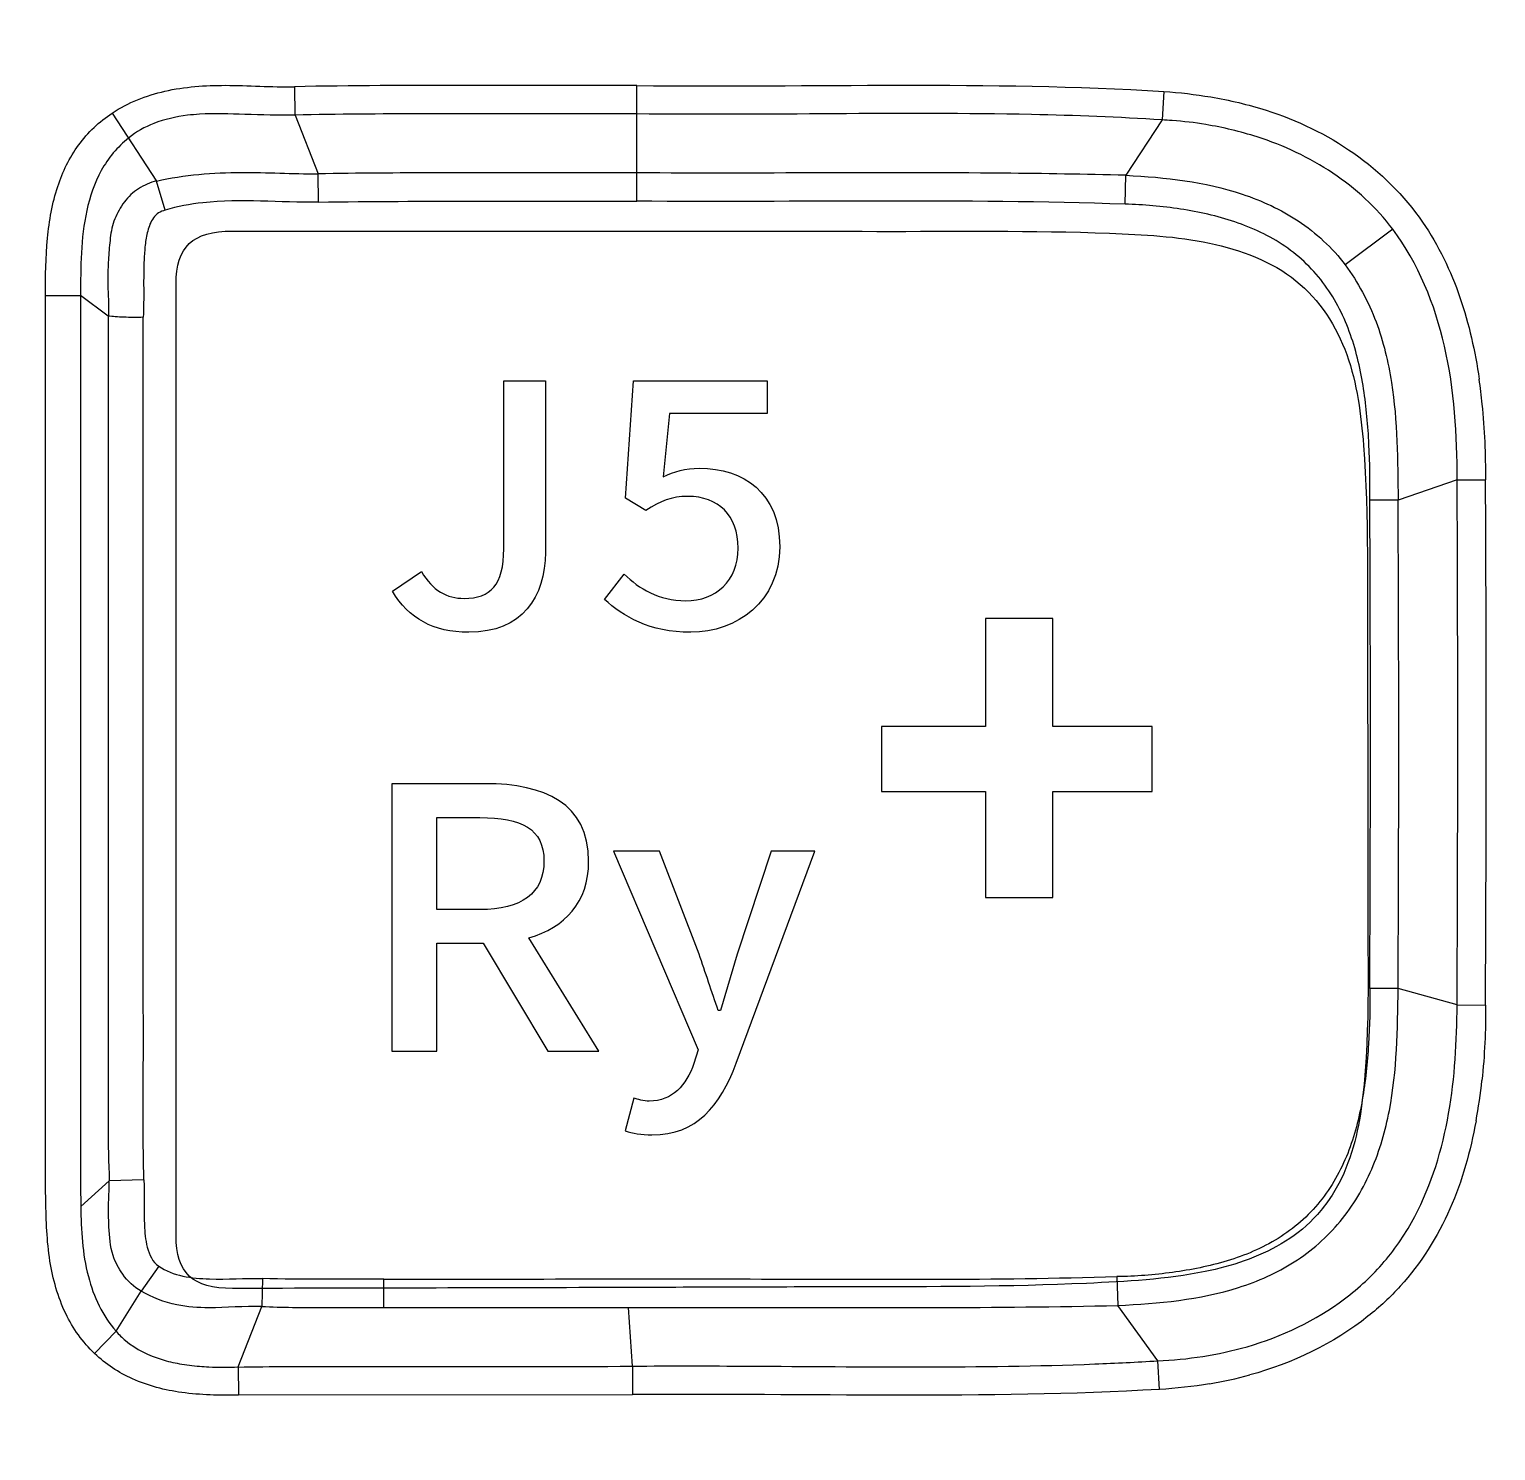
# Model space of a CAD drawing. Header units: millimetres. Extents: x 4086 to 8300, y 123 to 1549.
# Drawn here: x 7001.1 to 7014.09, y 1008.18 to 1020.78 of the extents above; entities that cross this region are included whole.
import ezdxf

# ---------------------------------------------------------------- set-up
doc = ezdxf.new("R2010")
doc.units = ezdxf.units.MM
for name, color, linetype in [('00_COMPONENTS', 7, 'Continuous'), ('layer 1', 7, 'Continuous'), ('layer 4', 7, 'Continuous')]:
    doc.layers.add(name, color=color, linetype=linetype)

msp = doc.modelspace()

# ---------------------------------------------------------------- linework, layer by layer
at = {"layer": '00_COMPONENTS', "linetype": 'Continuous'}
for p, q in [((7003.445, 1020.27), (7003.449, 1020.019)), ((7006.478, 1020.029), (7006.479, 1020.28)), ((7011.147, 1020.228), (7011.132, 1019.975)), ((7001.83, 1020.036), (7002.222, 1019.434)), ((7003.45, 1020.018), (7003.653, 1019.498)), ((7006.478, 1019.506), (7006.478, 1020.029)), ((7011.132, 1019.975), (7010.812, 1019.485)), ((7002.299, 1019.176), (7002.222, 1019.434)), ((7003.657, 1019.247), (7003.654, 1019.498)), ((7006.477, 1019.255), (7006.478, 1019.506)), ((7010.804, 1019.229), (7010.812, 1019.485)), ((7013.176, 1019.007), (7012.755, 1018.69)), ((7001.238, 1018.42), (7001.55, 1018.42)), ((7001.794, 1018.236), (7001.55, 1018.42)), ((7013.746, 1016.786), (7013.224, 1016.607)), ((7013.747, 1016.786), (7013.998, 1016.787)), ((7013.224, 1016.607), (7012.972, 1016.606)), ((7013.224, 1012.277), (7012.972, 1012.279)), ((7013.746, 1012.133), (7013.224, 1012.277)), ((7013.746, 1012.133), (7013.997, 1012.131)), ((7001.551, 1010.345), (7001.803, 1010.574)), ((7002.11, 1010.583), (7001.803, 1010.574)), ((7002.242, 1009.818), (7002.087, 1009.597)), ((7003.16, 1009.707), (7003.154, 1009.46)), ((7004.235, 1009.452), (7004.235, 1009.703)), ((7010.732, 1009.725), (7010.74, 1009.469)), ((7001.864, 1009.241), (7002.087, 1009.597)), ((7002.945, 1008.924), (7003.154, 1009.46)), ((7006.439, 1008.932), (7006.404, 1009.452)), ((7011.093, 1008.978), (7010.74, 1009.469)), ((7001.674, 1009.043), (7001.864, 1009.241)), ((7002.945, 1008.924), (7002.949, 1008.674)), ((7006.439, 1008.932), (7006.441, 1008.68)), ((7011.108, 1008.725), (7011.093, 1008.978)), ((7006.441, 1008.678), (7002.949, 1008.674))]:
    msp.add_line(p, q, dxfattribs=at)
for centre, radius, start, end in [((7010.969, 1016.545), 3.434, 85.7898, 87.2922), ((7010.976, 1016.618), 3.361, 80.701, 85.8046), ((7011.014, 1016.837), 3.138, 72.1986, 80.7495), ((7008.602, 1016.898), 5.396, 5.941, 8.3094), ((7008.117, 1016.854), 5.883, 359.3484, 5.8753), ((6578.43, 1014.55), 435.322, 359.68181, 0.29428), ((6585.384, 1014.534), 428.62, 359.67875, 0.30116), ((6609.145, 1014.472), 403.833, 359.68877, 0.30271), ((6616.039, 1014.453), 397.19, 359.68607, 0.31066), ((7009.114, 1011.986), 4.88, 349.6071, 353.8567), ((7005.304, 1519.961), 510.51, 269.88002, 270.12343), ((7009.563, 1034.259), 25.327, 272.2025, 273.4635), ((7010.964, 1012.295), 3.569, 279.4961, 285.3499)]:
    msp.add_arc(centre, radius, start, end, dxfattribs=at)
at = {"layer": '00_COMPONENTS', "color": 7, "linetype": 'Continuous'}
msp.add_open_spline([(6896.534, 959.912), (6900.632, 959.912), (6908.829, 959.912), (6921.124, 959.912), (6933.42, 959.912), (6945.715, 959.912), (6958.011, 959.912), (6968.257, 959.912), (6976.454, 959.912), (6982.602, 959.912), (6988.75, 959.912), (6994.896, 959.911), (7001.047, 959.916), (7006.169, 959.924), (7010.262, 959.995), (7013.33, 960.166), (7016.373, 960.607), (7019.316, 961.625), (7021.287, 963.36), (7022.38, 965.093), (7023.177, 966.989), (7023.749, 969.501), (7024.017, 972.564), (7024.091, 975.633), (7024.124, 978.706), (7024.148, 981.781), (7024.163, 985.884), (7024.163, 991.009), (7024.163, 999.205), (7024.163, 1009.448), (7024.163, 1021.743), (7024.163, 1034.038), (7024.163, 1046.334), (7024.163, 1058.629), (7024.163, 1068.871), (7024.163, 1077.069), (7024.163, 1082.195), (7024.148, 1086.298), (7024.123, 1089.37), (7024.091, 1092.442), (7024.016, 1095.513), (7023.749, 1098.58), (7023.065, 1101.589), (7021.682, 1104.381), (7019.314, 1106.445), (7016.387, 1107.468), (7013.342, 1107.911), (7010.265, 1108.082), (7006.166, 1108.153), (7001.045, 1108.16), (6994.897, 1108.165), (6988.75, 1108.164), (6982.602, 1108.165), (6976.454, 1108.165), (6968.257, 1108.165), (6958.011, 1108.165), (6945.715, 1108.165), (6933.42, 1108.165), (6921.124, 1108.165), (6908.829, 1108.165), (6900.632, 1108.165), (6896.534, 1108.165)], degree=3, knots=[0, 0, 0, 0, 0.031258, 0.062515, 0.093773, 0.12503, 0.156288, 0.187546, 0.203174, 0.218804, 0.234431, 0.250064, 0.265681, 0.281339, 0.289127, 0.296905, 0.304752, 0.31255, 0.3203, 0.3242, 0.328112, 0.335929, 0.343723, 0.351535, 0.359344, 0.367155, 0.374992, 0.390635, 0.406242, 0.437497, 0.468755, 0.500012, 0.53127, 0.562527, 0.593784, 0.609382, 0.625053, 0.632872, 0.640675, 0.648485, 0.656303, 0.664103, 0.671927, 0.679731, 0.68745, 0.6952, 0.703045, 0.71088, 0.718683, 0.734311, 0.749937, 0.765568, 0.781197, 0.796825, 0.812455, 0.843712, 0.87497, 0.906227, 0.937485, 0.968742, 1, 1, 1, 1], dxfattribs=at)
at = {"layer": '00_COMPONENTS', "linetype": 'Continuous'}
for points in [[(7006.479, 1020.28), (7008.035, 1020.262), (7009.594, 1020.324), (7011.147, 1020.228)], [(7001.83, 1020.036), (7001.97, 1020.129), (7002.132, 1020.193), (7002.296, 1020.23)], [(7002.296, 1020.23), (7002.471, 1020.27), (7002.653, 1020.282), (7002.832, 1020.282)], [(7002.832, 1020.282), (7003.036, 1020.281), (7003.241, 1020.266), (7003.445, 1020.27)], [(7006.479, 1020.28), (7005.467, 1020.277), (7004.456, 1020.289), (7003.445, 1020.27)], [(7011.147, 1020.228), (7011.287, 1020.218), (7011.426, 1020.202), (7011.564, 1020.179)], [(7011.564, 1020.179), (7011.729, 1020.151), (7011.894, 1020.112), (7012.054, 1020.061)], [(7002.199, 1019.944), (7002.118, 1019.913), (7002.041, 1019.87), (7001.974, 1019.815)], [(7001.256, 1018.927), (7001.271, 1019.082), (7001.298, 1019.238), (7001.347, 1019.386)], [(7003.657, 1019.247), (7004.597, 1019.261), (7005.537, 1019.252), (7006.477, 1019.255)], [(7010.804, 1019.229), (7009.362, 1019.277), (7007.919, 1019.245), (7006.477, 1019.255)], [(7001.238, 1018.42), (7001.238, 1018.589), (7001.24, 1018.758), (7001.256, 1018.927)], [(7013.999, 1012.131), (7014, 1011.908), (7013.99, 1011.685), (7013.966, 1011.464)], [(7001.418, 1009.397), (7001.348, 1009.543), (7001.303, 1009.703), (7001.278, 1009.863)], [(7004.235, 1009.703), (7003.877, 1009.704), (7003.518, 1009.698), (7003.16, 1009.707)], [(7001.674, 1009.043), (7001.568, 1009.142), (7001.482, 1009.266), (7001.418, 1009.397)], [(7002.009, 1008.819), (7001.887, 1008.874), (7001.771, 1008.949), (7001.674, 1009.043)], [(7011.093, 1008.978), (7011.36, 1008.99), (7011.628, 1009.03), (7011.885, 1009.104)], [(7002.271, 1008.99), (7002.321, 1008.974), (7002.373, 1008.962), (7002.425, 1008.953)], [(7002.425, 1008.953), (7002.484, 1008.942), (7002.544, 1008.935), (7002.603, 1008.93)], [(7002.446, 1008.698), (7002.297, 1008.718), (7002.147, 1008.757), (7002.009, 1008.819)], [(7011.553, 1008.775), (7011.406, 1008.75), (7011.257, 1008.734), (7011.108, 1008.725)], [(7002.949, 1008.674), (7002.781, 1008.672), (7002.612, 1008.675), (7002.446, 1008.698)], [(7011.108, 1008.725), (7009.554, 1008.637), (7007.996, 1008.691), (7006.441, 1008.68)]]:
    msp.add_open_spline(points, degree=3, dxfattribs=at)
for points, knots in [([(7012.054, 1020.061), (7012.328, 1019.973), (7012.857, 1019.722), (7013.277, 1019.306), (7013.44, 1019.069)], [0, 0, 0, 0, 0.500209, 1, 1, 1, 1]), ([(7001.347, 1019.386), (7001.39, 1019.516), (7001.511, 1019.767), (7001.715, 1019.961), (7001.83, 1020.036)], [0, 0, 0, 0, 0.500149, 1, 1, 1, 1]), ([(7002.602, 1020.026), (7002.567, 1020.024), (7002.43, 1020.011), (7002.294, 1019.981), (7002.199, 1019.944)], [0, 0, 0, 0, 0.25885, 1, 1, 1, 1]), ([(7003.449, 1020.019), (7003.302, 1020.014), (7003.019, 1020.024), (7002.737, 1020.034), (7002.602, 1020.026)], [0, 0, 0, 0, 0.523395, 1, 1, 1, 1]), ([(7006.478, 1020.029), (7006.225, 1020.028), (7005.215, 1020.028), (7004.206, 1020.033), (7003.45, 1020.019)], [0, 0, 0, 0, 0.25072, 1, 1, 1, 1]), ([(7011.132, 1019.975), (7010.747, 1020), (7009.196, 1020.059), (7007.644, 1020.014), (7006.478, 1020.029)], [0, 0, 0, 0, 0.248447, 1, 1, 1, 1]), ([(7001.974, 1019.815), (7001.876, 1019.736), (7001.71, 1019.537), (7001.552, 1019.053), (7001.548, 1018.671), (7001.55, 1018.42)], [0, 0, 0, 0, 0.249623, 0.499856, 1, 1, 1, 1]), ([(7013.176, 1019.007), (7013.03, 1019.2), (7012.661, 1019.539), (7012.21, 1019.749), (7011.974, 1019.825)], [0, 0, 0, 0, 0.494409, 1, 1, 1, 1]), ([(7002.222, 1019.434), (7002.193, 1019.429), (7002.139, 1019.408), (7002.062, 1019.367), (7001.992, 1019.316), (7001.935, 1019.249), (7001.889, 1019.176), (7001.85, 1019.099), (7001.824, 1019.015), (7001.808, 1018.901), (7001.796, 1018.757), (7001.788, 1018.583), (7001.794, 1018.41), (7001.8, 1018.294), (7001.794, 1018.237)], [0, 0, 0, 0, 0.062458, 0.125373, 0.187454, 0.249591, 0.31233, 0.374821, 0.436961, 0.499547, 0.624908, 0.749802, 0.875042, 1, 1, 1, 1]), ([(7002.222, 1019.434), (7002.468, 1019.489), (7002.95, 1019.528), (7003.427, 1019.497), (7003.653, 1019.498)], [0, 0, 0, 0, 0.527268, 1, 1, 1, 1]), ([(7006.478, 1019.506), (7006.243, 1019.505), (7005.302, 1019.506), (7004.36, 1019.509), (7003.654, 1019.498)], [0, 0, 0, 0, 0.249376, 1, 1, 1, 1]), ([(7010.812, 1019.485), (7010.45, 1019.494), (7009.005, 1019.517), (7007.56, 1019.5), (7006.478, 1019.506)], [0, 0, 0, 0, 0.250956, 1, 1, 1, 1]), ([(7010.812, 1019.485), (7011.159, 1019.467), (7011.697, 1019.407), (7012.359, 1019.102), (7012.641, 1018.842), (7012.755, 1018.69)], [0, 0, 0, 0, 0.481435, 0.736498, 1, 1, 1, 1]), ([(7003.657, 1019.247), (7003.316, 1019.241), (7002.859, 1019.291), (7002.408, 1019.209), (7002.299, 1019.176)], [0, 0, 0, 0, 0.750634, 1, 1, 1, 1]), ([(7002.299, 1019.176), (7002.279, 1019.17), (7002.238, 1019.155), (7002.191, 1019.109), (7002.163, 1019.052), (7002.136, 1018.971), (7002.12, 1018.865), (7002.108, 1018.695), (7002.108, 1018.482), (7002.109, 1018.311), (7002.104, 1018.226)], [0, 0, 0, 0, 0.062605, 0.124497, 0.187052, 0.249362, 0.374587, 0.499714, 0.749523, 1, 1, 1, 1]), ([(7012.972, 1016.606), (7012.976, 1016.77), (7012.971, 1017.1), (7012.928, 1017.593), (7012.821, 1018.078), (7012.598, 1018.527), (7012.236, 1018.879), (7011.781, 1019.089), (7011.297, 1019.196), (7010.968, 1019.225), (7010.804, 1019.229)], [0, 0, 0, 0, 0.124961, 0.250026, 0.375078, 0.500074, 0.625055, 0.750064, 0.875032, 1, 1, 1, 1]), ([(7013.44, 1019.069), (7013.581, 1018.864), (7013.799, 1018.411), (7013.906, 1017.923), (7013.942, 1017.678)], [0, 0, 0, 0, 0.500064, 1, 1, 1, 1]), ([(7013.747, 1016.786), (7013.746, 1017.183), (7013.702, 1017.96), (7013.403, 1018.705), (7013.176, 1019.007)], [0, 0, 0, 0, 0.512578, 1, 1, 1, 1]), ([(7012.755, 1018.69), (7012.869, 1018.537), (7013.048, 1018.199), (7013.218, 1017.491), (7013.219, 1016.955), (7013.224, 1016.607)], [0, 0, 0, 0, 0.264083, 0.519233, 1, 1, 1, 1]), ([(7001.278, 1009.863), (7001.25, 1010.04), (7001.238, 1010.399), (7001.237, 1011.111), (7001.238, 1012.002), (7001.238, 1013.071), (7001.238, 1014.141), (7001.238, 1015.211), (7001.238, 1016.637), (7001.238, 1017.707), (7001.238, 1018.42)], [0, 0, 0, 0, 0.06299, 0.125244, 0.249991, 0.374982, 0.499983, 0.624987, 0.749991, 1, 1, 1, 1]), ([(7001.549, 1018.42), (7001.549, 1017.073), (7001.55, 1015.051), (7001.548, 1012.693), (7001.551, 1011.349), (7001.547, 1010.678), (7001.551, 1010.345)], [0, 0, 0, 0, 0.500658, 0.750965, 0.876088, 1, 1, 1, 1]), ([(7001.793, 1018.237), (7001.793, 1017.599), (7001.793, 1016.325), (7001.793, 1014.732), (7001.793, 1013.457), (7001.792, 1012.501), (7001.797, 1011.54), (7001.789, 1010.897), (7001.804, 1010.574)], [0, 0, 0, 0, 0.249481, 0.498968, 0.62371, 0.748487, 0.873292, 1, 1, 1, 1]), ([(7002.104, 1018.226), (7002.047, 1018.226), (7001.964, 1018.225), (7001.861, 1018.229), (7001.815, 1018.236), (7001.794, 1018.237)], [0, 0, 0, 0, 0.553281, 0.795907, 1, 1, 1, 1]), ([(7002.11, 1010.583), (7002.101, 1010.903), (7002.107, 1011.542), (7002.104, 1012.498), (7002.105, 1013.453), (7002.105, 1014.726), (7002.104, 1016.317), (7002.104, 1017.59), (7002.104, 1018.226)], [0, 0, 0, 0, 0.125615, 0.250604, 0.375517, 0.500428, 0.75021, 1, 1, 1, 1]), ([(7012.972, 1012.279), (7012.975, 1012.114), (7012.968, 1011.784), (7012.918, 1011.292), (7012.797, 1010.81), (7012.553, 1010.372), (7012.173, 1010.04), (7011.712, 1009.848), (7011.226, 1009.753), (7010.897, 1009.727), (7010.732, 1009.725)], [0, 0, 0, 0, 0.124955, 0.250014, 0.375079, 0.500047, 0.62503, 0.750066, 0.87504, 1, 1, 1, 1]), ([(7010.74, 1009.469), (7011.1, 1009.486), (7011.648, 1009.536), (7012.317, 1009.831), (7012.732, 1010.195), (7013.011, 1010.669), (7013.212, 1011.369), (7013.218, 1011.916), (7013.224, 1012.277)], [0, 0, 0, 0, 0.249564, 0.374714, 0.499795, 0.624895, 0.750064, 1, 1, 1, 1]), ([(7011.885, 1009.104), (7012.193, 1009.193), (7012.641, 1009.405), (7013.115, 1009.845), (7013.474, 1010.384), (7013.71, 1011.168), (7013.744, 1011.811), (7013.746, 1012.133)], [0, 0, 0, 0, 0.249587, 0.374886, 0.500144, 0.749949, 1, 1, 1, 1]), ([(7013.914, 1011.105), (7013.865, 1010.839), (7013.72, 1010.311), (7013.425, 1009.842), (7013.243, 1009.641)], [0, 0, 0, 0, 0.500171, 1, 1, 1, 1]), ([(7002.087, 1009.597), (7002.021, 1009.631), (7001.921, 1009.731), (7001.816, 1009.93), (7001.799, 1010.154), (7001.795, 1010.374), (7001.804, 1010.51), (7001.803, 1010.574)], [0, 0, 0, 0, 0.207157, 0.380409, 0.620713, 0.822072, 1, 1, 1, 1]), ([(7002.11, 1010.583), (7002.114, 1010.45), (7002.109, 1010.248), (7002.127, 1009.988), (7002.187, 1009.853), (7002.242, 1009.818)], [0, 0, 0, 0, 0.503038, 0.75437, 1, 1, 1, 1]), ([(7001.551, 1010.345), (7001.553, 1010.137), (7001.575, 1009.746), (7001.743, 1009.376), (7001.864, 1009.241)], [0, 0, 0, 0, 0.534354, 1, 1, 1, 1]), ([(7002.242, 1009.818), (7002.369, 1009.73), (7002.7, 1009.688), (7003.004, 1009.712), (7003.16, 1009.707)], [0, 0, 0, 0, 0.496576, 1, 1, 1, 1]), ([(7004.235, 1009.703), (7005.317, 1009.702), (7007.483, 1009.71), (7009.649, 1009.693), (7010.732, 1009.725)], [0, 0, 0, 0, 0.499683, 1, 1, 1, 1]), ([(7003.154, 1009.46), (7002.997, 1009.464), (7002.747, 1009.439), (7002.382, 1009.462), (7002.183, 1009.539), (7002.087, 1009.597)], [0, 0, 0, 0, 0.429659, 0.690363, 1, 1, 1, 1]), ([(7013.243, 1009.641), (7013.155, 1009.544), (7012.772, 1009.188), (7012.285, 1008.957), (7011.909, 1008.853)], [0, 0, 0, 0, 0.251058, 1, 1, 1, 1]), ([(7003.154, 1009.46), (7003.245, 1009.456), (7003.605, 1009.447), (7003.966, 1009.452), (7004.235, 1009.452)], [0, 0, 0, 0, 0.252541, 1, 1, 1, 1]), ([(7006.404, 1009.452), (7006.764, 1009.453), (7008.209, 1009.451), (7009.655, 1009.445), (7010.74, 1009.469)], [0, 0, 0, 0, 0.249246, 1, 1, 1, 1]), ([(7001.864, 1009.241), (7001.889, 1009.211), (7002.005, 1009.098), (7002.155, 1009.026), (7002.271, 1008.99)], [0, 0, 0, 0, 0.244019, 1, 1, 1, 1]), ([(7002.603, 1008.93), (7002.631, 1008.928), (7002.745, 1008.921), (7002.859, 1008.921), (7002.945, 1008.924)], [0, 0, 0, 0, 0.244319, 1, 1, 1, 1]), ([(7002.945, 1008.923), (7003.238, 1008.93), (7003.822, 1008.926), (7004.986, 1008.929), (7005.858, 1008.926), (7006.439, 1008.931)], [0, 0, 0, 0, 0.251387, 0.501242, 1, 1, 1, 1]), ([(7006.439, 1008.932), (7006.782, 1008.934), (7008.148, 1008.932), (7009.515, 1008.911), (7010.537, 1008.951)], [0, 0, 0, 0, 0.251207, 1, 1, 1, 1])]:
    msp.add_open_spline(points, degree=3, knots=knots, dxfattribs=at)
at = {"layer": 'layer 1', "color": 49}
msp.add_open_spline([(6982.065, 1106.132), (6982.065, 1106.132), (6982.065, 961.632), (6982.065, 961.632), (6982.065, 961.632), (6982.065, 961.632), (6988.219, 961.632), (6988.219, 961.632), (6988.219, 961.632), (6992.808, 961.632), (6997.396, 961.631), (7001.985, 961.639), (7001.985, 961.639), (7004.264, 961.643), (7006.542, 961.649), (7008.82, 961.697), (7008.82, 961.697), (7010.628, 961.736), (7012.443, 961.801), (7014.235, 962.06), (7014.235, 962.06), (7015.941, 962.307), (7017.943, 962.825), (7019.258, 963.998), (7019.258, 963.998), (7020.536, 965.138), (7021.24, 966.945), (7021.601, 968.579), (7021.601, 968.579), (7021.878, 969.83), (7021.993, 971.113), (7022.07, 972.39), (7022.07, 972.39), (7022.209, 974.696), (7022.224, 977.008), (7022.235, 979.319), (7022.235, 979.319), (7022.26, 984.39), (7022.265, 989.461), (7022.265, 994.533), (7022.265, 994.533), (7022.265, 994.533), (7022.265, 1073.231), (7022.265, 1073.231), (7022.265, 1073.231), (7022.265, 1078.303), (7022.26, 1083.374), (7022.235, 1088.445), (7022.235, 1088.445), (7022.224, 1090.756), (7022.209, 1093.068), (7022.07, 1095.374), (7022.07, 1095.374), (7021.993, 1096.651), (7021.878, 1097.934), (7021.601, 1099.185), (7021.601, 1099.185), (7021.24, 1100.819), (7020.536, 1102.626), (7019.258, 1103.766), (7019.258, 1103.766), (7017.943, 1104.939), (7015.941, 1105.457), (7014.235, 1105.704), (7014.235, 1105.704), (7013.342, 1105.833), (7012.441, 1105.906), (7011.541, 1105.96), (7011.541, 1105.96), (7009.183, 1106.101), (7006.819, 1106.111), (7004.458, 1106.118), (7004.458, 1106.118), (6999.045, 1106.133), (6993.632, 1106.132), (6988.219, 1106.132), (6988.219, 1106.132), (6988.219, 1106.132), (6982.065, 1106.132), (6982.065, 1106.132)], degree=3, knots=[0, 0, 0, 0, 0.047619, 0.047619, 0.047619, 0.047619, 0.095238, 0.095238, 0.095238, 0.095238, 0.142857, 0.142857, 0.142857, 0.142857, 0.190476, 0.190476, 0.190476, 0.190476, 0.238095, 0.238095, 0.238095, 0.238095, 0.285714, 0.285714, 0.285714, 0.285714, 0.333333, 0.333333, 0.333333, 0.333333, 0.380952, 0.380952, 0.380952, 0.380952, 0.428571, 0.428571, 0.428571, 0.428571, 0.47619, 0.47619, 0.47619, 0.47619, 0.52381, 0.52381, 0.52381, 0.52381, 0.571429, 0.571429, 0.571429, 0.571429, 0.619048, 0.619048, 0.619048, 0.619048, 0.666667, 0.666667, 0.666667, 0.666667, 0.714286, 0.714286, 0.714286, 0.714286, 0.761905, 0.761905, 0.761905, 0.761905, 0.809524, 0.809524, 0.809524, 0.809524, 0.857143, 0.857143, 0.857143, 0.857143, 0.904762, 0.904762, 0.904762, 0.904762, 1, 1, 1, 1], dxfattribs=at)
at = {"layer": 'layer 4'}
for points, knots in [([(7012.918, 1017.091), (7012.893, 1017.364), (7012.862, 1017.638), (7012.768, 1017.897), (7012.768, 1017.897), (7012.677, 1018.146), (7012.528, 1018.381), (7012.318, 1018.55), (7012.318, 1018.55), (7012.105, 1018.722), (7011.83, 1018.825), (7011.552, 1018.884), (7011.552, 1018.884), (7011.261, 1018.945), (7010.967, 1018.958), (7010.667, 1018.972), (7010.667, 1018.972), (7009.98, 1018.996), (7009.292, 1018.987), (7008.604, 1018.988), (7008.604, 1018.988), (7007.212, 1018.991), (7005.82, 1018.991), (7004.428, 1018.991), (7004.428, 1018.991), (7003.85, 1018.99), (7003.472, 1018.99), (7002.894, 1018.99), (7002.894, 1018.99), (7002.541, 1018.989), (7002.395, 1018.852), (7002.395, 1018.521), (7002.395, 1018.521), (7002.395, 1015.71), (7002.395, 1012.899), (7002.395, 1010.088), (7002.395, 1010.088), (7002.395, 1009.757), (7002.542, 1009.619), (7002.896, 1009.62), (7002.896, 1009.62), (7004.096, 1009.622), (7005.097, 1009.625), (7006.297, 1009.628), (7006.297, 1009.628), (7006.998, 1009.63), (7007.698, 1009.633), (7008.398, 1009.634), (7008.398, 1009.634), (7009.086, 1009.635), (7009.775, 1009.634), (7010.462, 1009.665), (7010.462, 1009.665), (7010.814, 1009.682), (7011.168, 1009.698), (7011.513, 1009.77), (7011.513, 1009.77), (7011.749, 1009.818), (7011.98, 1009.893), (7012.186, 1010.014), (7012.186, 1010.014), (7012.293, 1010.076), (7012.391, 1010.152), (7012.475, 1010.239), (7012.475, 1010.239), (7012.565, 1010.332), (7012.639, 1010.438), (7012.698, 1010.55), (7012.698, 1010.55), (7012.822, 1010.786), (7012.879, 1011.05), (7012.909, 1011.31), (7012.909, 1011.31), (7012.98, 1011.944), (7012.951, 1012.582), (7012.954, 1013.217), (7012.954, 1013.217), (7012.956, 1013.869), (7012.954, 1014.521), (7012.952, 1015.173), (7012.952, 1015.173), (7012.95, 1015.812), (7012.963, 1016.453), (7012.918, 1017.091)], [0, 0, 0, 0, 0.045455, 0.045455, 0.045455, 0.045455, 0.090909, 0.090909, 0.090909, 0.090909, 0.136364, 0.136364, 0.136364, 0.136364, 0.181818, 0.181818, 0.181818, 0.181818, 0.227273, 0.227273, 0.227273, 0.227273, 0.272727, 0.272727, 0.272727, 0.272727, 0.318182, 0.318182, 0.318182, 0.318182, 0.363636, 0.363636, 0.363636, 0.363636, 0.409091, 0.409091, 0.409091, 0.409091, 0.454545, 0.454545, 0.454545, 0.454545, 0.5, 0.5, 0.5, 0.5, 0.545455, 0.545455, 0.545455, 0.545455, 0.590909, 0.590909, 0.590909, 0.590909, 0.636364, 0.636364, 0.636364, 0.636364, 0.681818, 0.681818, 0.681818, 0.681818, 0.727273, 0.727273, 0.727273, 0.727273, 0.772727, 0.772727, 0.772727, 0.772727, 0.818182, 0.818182, 0.818182, 0.818182, 0.863636, 0.863636, 0.863636, 0.863636, 0.909091, 0.909091, 0.909091, 0.909091, 1, 1, 1, 1]), ([(7004.988, 1015.435), (7005.464, 1015.435), (7005.668, 1015.75), (7005.668, 1016.143), (7005.668, 1016.143), (7005.668, 1016.143), (7005.668, 1017.662), (7005.668, 1017.662), (7005.668, 1017.662), (7005.668, 1017.662), (7005.299, 1017.662), (7005.299, 1017.662), (7005.299, 1017.662), (7005.299, 1017.662), (7005.299, 1016.175), (7005.299, 1016.175), (7005.299, 1016.175), (7005.299, 1015.854), (7005.182, 1015.735), (7004.947, 1015.735), (7004.947, 1015.735), (7004.795, 1015.735), (7004.668, 1015.804), (7004.569, 1015.973), (7004.569, 1015.973), (7004.569, 1015.973), (7004.312, 1015.798), (7004.312, 1015.798), (7004.312, 1015.798), (7004.458, 1015.557), (7004.674, 1015.435), (7004.988, 1015.435)], [0, 0, 0, 0, 0.111111, 0.111111, 0.111111, 0.111111, 0.222222, 0.222222, 0.222222, 0.222222, 0.333333, 0.333333, 0.333333, 0.333333, 0.444444, 0.444444, 0.444444, 0.444444, 0.555556, 0.555556, 0.555556, 0.555556, 0.666667, 0.666667, 0.666667, 0.666667, 0.777778, 0.777778, 0.777778, 0.777778, 1, 1, 1, 1]), ([(7006.957, 1015.435), (7007.366, 1015.435), (7007.744, 1015.708), (7007.744, 1016.193), (7007.744, 1016.193), (7007.744, 1016.672), (7007.424, 1016.889), (7007.033, 1016.889), (7007.033, 1016.889), (7006.906, 1016.889), (7006.811, 1016.859), (7006.712, 1016.812), (7006.712, 1016.812), (7006.712, 1016.812), (7006.766, 1017.374), (7006.766, 1017.374), (7006.766, 1017.374), (7006.766, 1017.374), (7007.633, 1017.374), (7007.633, 1017.374), (7007.633, 1017.374), (7007.633, 1017.374), (7007.633, 1017.662), (7007.633, 1017.662), (7007.633, 1017.662), (7007.633, 1017.662), (7006.449, 1017.662), (7006.449, 1017.662), (7006.449, 1017.662), (7006.449, 1017.662), (7006.379, 1016.624), (7006.379, 1016.624), (7006.379, 1016.624), (7006.379, 1016.624), (7006.557, 1016.514), (7006.557, 1016.514), (7006.557, 1016.514), (7006.693, 1016.598), (7006.782, 1016.639), (7006.931, 1016.639), (7006.931, 1016.639), (7007.198, 1016.639), (7007.376, 1016.473), (7007.376, 1016.181), (7007.376, 1016.181), (7007.376, 1015.89), (7007.176, 1015.714), (7006.912, 1015.714), (7006.912, 1015.714), (7006.668, 1015.714), (7006.5, 1015.824), (7006.366, 1015.949), (7006.366, 1015.949), (7006.366, 1015.949), (7006.192, 1015.726), (7006.192, 1015.726), (7006.192, 1015.726), (7006.357, 1015.575), (7006.589, 1015.435), (7006.957, 1015.435)], [0, 0, 0, 0, 0.0625, 0.0625, 0.0625, 0.0625, 0.125, 0.125, 0.125, 0.125, 0.1875, 0.1875, 0.1875, 0.1875, 0.25, 0.25, 0.25, 0.25, 0.3125, 0.3125, 0.3125, 0.3125, 0.375, 0.375, 0.375, 0.375, 0.4375, 0.4375, 0.4375, 0.4375, 0.5, 0.5, 0.5, 0.5, 0.5625, 0.5625, 0.5625, 0.5625, 0.625, 0.625, 0.625, 0.625, 0.6875, 0.6875, 0.6875, 0.6875, 0.75, 0.75, 0.75, 0.75, 0.8125, 0.8125, 0.8125, 0.8125, 0.875, 0.875, 0.875, 0.875, 1, 1, 1, 1]), ([(7009.568, 1014.025), (7009.568, 1014.025), (7008.645, 1014.025), (7008.645, 1014.025), (7008.645, 1014.025), (7008.645, 1014.025), (7008.645, 1014.601), (7008.645, 1014.601), (7008.645, 1014.601), (7008.645, 1014.601), (7009.568, 1014.601), (7009.568, 1014.601), (7009.568, 1014.601), (7009.568, 1014.601), (7009.568, 1015.557), (7009.568, 1015.557), (7009.568, 1015.557), (7009.568, 1015.557), (7010.165, 1015.557), (7010.165, 1015.557), (7010.165, 1015.557), (7010.165, 1015.557), (7010.165, 1014.601), (7010.165, 1014.601), (7010.165, 1014.601), (7010.165, 1014.601), (7011.045, 1014.601), (7011.045, 1014.601), (7011.045, 1014.601), (7011.045, 1014.601), (7011.045, 1014.025), (7011.045, 1014.025), (7011.045, 1014.025), (7011.045, 1014.025), (7010.165, 1014.025), (7010.165, 1014.025), (7010.165, 1014.025), (7010.165, 1014.025), (7010.165, 1013.086), (7010.165, 1013.086), (7010.165, 1013.086), (7010.165, 1013.086), (7009.568, 1013.086), (7009.568, 1013.086), (7009.568, 1013.086), (7009.568, 1013.086), (7009.568, 1014.025), (7009.568, 1014.025)], [0, 0, 0, 0, 0.076923, 0.076923, 0.076923, 0.076923, 0.153846, 0.153846, 0.153846, 0.153846, 0.230769, 0.230769, 0.230769, 0.230769, 0.307692, 0.307692, 0.307692, 0.307692, 0.384615, 0.384615, 0.384615, 0.384615, 0.461538, 0.461538, 0.461538, 0.461538, 0.538462, 0.538462, 0.538462, 0.538462, 0.615385, 0.615385, 0.615385, 0.615385, 0.692308, 0.692308, 0.692308, 0.692308, 0.769231, 0.769231, 0.769231, 0.769231, 0.846154, 0.846154, 0.846154, 0.846154, 1, 1, 1, 1]), ([(7006.14, 1011.722), (7006.14, 1011.722), (7005.69, 1011.722), (7005.69, 1011.722), (7005.69, 1011.722), (7005.69, 1011.722), (7005.115, 1012.679), (7005.115, 1012.679), (7005.115, 1012.679), (7005.115, 1012.679), (7004.706, 1012.679), (7004.706, 1012.679), (7004.706, 1012.679), (7004.706, 1012.679), (7004.706, 1011.722), (7004.706, 1011.722), (7004.706, 1011.722), (7004.706, 1011.722), (7004.307, 1011.722), (7004.307, 1011.722), (7004.307, 1011.722), (7004.307, 1011.722), (7004.307, 1014.093), (7004.307, 1014.093), (7004.307, 1014.093), (7004.307, 1014.093), (7005.136, 1014.093), (7005.136, 1014.093), (7005.136, 1014.093), (7005.659, 1014.093), (7006.051, 1013.919), (7006.051, 1013.407), (7006.051, 1013.407), (7006.051, 1013.04), (7005.841, 1012.82), (7005.521, 1012.727), (7005.521, 1012.727), (7005.521, 1012.727), (7006.14, 1011.722), (7006.14, 1011.722)], [0, 0, 0, 0, 0.090909, 0.090909, 0.090909, 0.090909, 0.181818, 0.181818, 0.181818, 0.181818, 0.272727, 0.272727, 0.272727, 0.272727, 0.363636, 0.363636, 0.363636, 0.363636, 0.454545, 0.454545, 0.454545, 0.454545, 0.545455, 0.545455, 0.545455, 0.545455, 0.636364, 0.636364, 0.636364, 0.636364, 0.727273, 0.727273, 0.727273, 0.727273, 0.818182, 0.818182, 0.818182, 0.818182, 1, 1, 1, 1]), ([(7004.706, 1013.793), (7004.706, 1013.793), (7004.706, 1012.978), (7004.706, 1012.978), (7004.706, 1012.978), (7004.706, 1012.978), (7005.088, 1012.978), (7005.088, 1012.978), (7005.088, 1012.978), (7005.456, 1012.978), (7005.655, 1013.12), (7005.655, 1013.407), (7005.655, 1013.407), (7005.655, 1013.694), (7005.456, 1013.793), (7005.088, 1013.793), (7005.088, 1013.793), (7005.088, 1013.793), (7004.706, 1013.793), (7004.706, 1013.793)], [0, 0, 0, 0, 0.166667, 0.166667, 0.166667, 0.166667, 0.333333, 0.333333, 0.333333, 0.333333, 0.5, 0.5, 0.5, 0.5, 0.666667, 0.666667, 0.666667, 0.666667, 1, 1, 1, 1]), ([(7008.054, 1013.494), (7008.054, 1013.494), (7007.359, 1011.615), (7007.359, 1011.615), (7007.359, 1011.615), (7007.211, 1011.235), (7007.011, 1010.981), (7006.612, 1010.981), (7006.612, 1010.981), (7006.516, 1010.981), (7006.44, 1010.994), (7006.375, 1011.016), (7006.375, 1011.016), (7006.375, 1011.016), (7006.451, 1011.306), (7006.451, 1011.306), (7006.451, 1011.306), (7006.485, 1011.296), (7006.54, 1011.28), (7006.588, 1011.28), (7006.588, 1011.28), (7006.795, 1011.28), (7006.915, 1011.422), (7006.984, 1011.612), (7006.984, 1011.612), (7006.984, 1011.612), (7007.022, 1011.735), (7007.022, 1011.735), (7007.022, 1011.735), (7007.022, 1011.735), (7006.272, 1013.494), (7006.272, 1013.494), (7006.272, 1013.494), (7006.272, 1013.494), (7006.678, 1013.494), (7006.678, 1013.494), (7006.678, 1013.494), (7006.678, 1013.494), (7007.029, 1012.582), (7007.029, 1012.582), (7007.029, 1012.582), (7007.084, 1012.424), (7007.142, 1012.247), (7007.2, 1012.083), (7007.2, 1012.083), (7007.2, 1012.083), (7007.218, 1012.083), (7007.218, 1012.083), (7007.218, 1012.083), (7007.218, 1012.083), (7007.366, 1012.582), (7007.366, 1012.582), (7007.366, 1012.582), (7007.366, 1012.582), (7007.668, 1013.494), (7007.668, 1013.494), (7007.668, 1013.494), (7007.668, 1013.494), (7008.054, 1013.494), (7008.054, 1013.494)], [0, 0, 0, 0, 0.0625, 0.0625, 0.0625, 0.0625, 0.125, 0.125, 0.125, 0.125, 0.1875, 0.1875, 0.1875, 0.1875, 0.25, 0.25, 0.25, 0.25, 0.3125, 0.3125, 0.3125, 0.3125, 0.375, 0.375, 0.375, 0.375, 0.4375, 0.4375, 0.4375, 0.4375, 0.5, 0.5, 0.5, 0.5, 0.5625, 0.5625, 0.5625, 0.5625, 0.625, 0.625, 0.625, 0.625, 0.6875, 0.6875, 0.6875, 0.6875, 0.75, 0.75, 0.75, 0.75, 0.8125, 0.8125, 0.8125, 0.8125, 0.875, 0.875, 0.875, 0.875, 1, 1, 1, 1])]:
    msp.add_open_spline(points, degree=3, knots=knots, dxfattribs=at)

doc.saveas('drawing.dxf')
